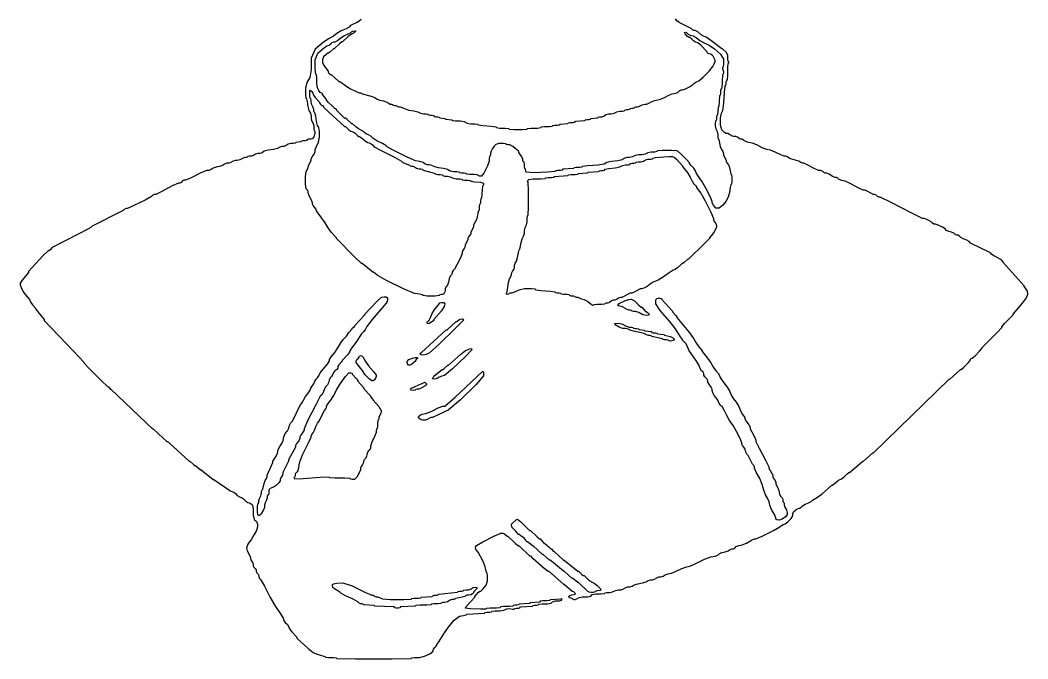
# Model space of a CAD drawing. Header units: millimetres. Extents: x 0 to 35, y 0 to 36.7.
# Drawn here: x 0.19 to 35, y 0 to 22.07 of the extents above; entities that cross this region are included whole.
import ezdxf

# ---------------------------------------------------------------- set-up
doc = ezdxf.new("R2010")
doc.units = ezdxf.units.MM
doc.layers.add('OUTLINE', color=7, linetype='CONTINUOUS')

msp = doc.modelspace()

# ---------------------------------------------------------------- linework, layer by layer
at = {"layer": 'OUTLINE'}
msp.add_lwpolyline([(11.965499, 22.095313), (11.904513, 22.034327), (11.813034, 21.979439), (11.691061, 21.93065), (11.60568, 21.881861), (11.556891, 21.833072), (11.447116, 21.772086), (11.276355, 21.698902), (11.129988, 21.613522), (11.008015, 21.515944), (10.910437, 21.454957), (10.837254, 21.430563), (10.660394, 21.302492), (10.379857, 21.070744), (10.239589, 20.759714), (10.239589, 20.369402), (10.1908, 20.088866), (10.093222, 19.918104), (10.044433, 19.722948), (10.044433, 19.503398), (10.05663, 19.381425), (10.081025, 19.357031), (10.105419, 19.259453), (10.129814, 19.088691), (10.166405, 18.954522), (10.215194, 18.856944), (10.239589, 18.759366), (10.239589, 18.661788), (10.263983, 18.576407), (10.312772, 18.503224), (10.337167, 18.417843), (10.337167, 18.320265), (10.349364, 18.259279), (10.373758, 18.234884), (10.373758, 18.173898), (10.349364, 18.07632), (10.318871, 18.009235), (10.282279, 17.972643), (10.227392, 17.954347), (10.154208, 17.954347), (10.105419, 17.94215), (10.081025, 17.917756), (10.032236, 17.905558), (9.959052, 17.905558), (9.910263, 17.893361), (9.885869, 17.868967), (9.715107, 17.844572), (9.690713, 17.820178), (9.629726, 17.80798), (9.532148, 17.80798), (9.446768, 17.783586), (9.373584, 17.734797), (9.300401, 17.710403), (9.227217, 17.710403), (9.154034, 17.686008), (9.08085, 17.637219), (8.946681, 17.600627), (8.751525, 17.576233), (8.617355, 17.539641), (8.544171, 17.490852), (8.470988, 17.466458), (8.397804, 17.466458), (8.324621, 17.442063), (8.251438, 17.393274), (8.178254, 17.36888), (8.105071, 17.36888), (8.056282, 17.356682), (8.031887, 17.332288), (7.995295, 17.320091), (7.946506, 17.320091), (7.873323, 17.295696), (7.775745, 17.246907), (7.690364, 17.222513), (7.617181, 17.222513), (7.543997, 17.198118), (7.470814, 17.149329), (7.39763, 17.124935), (7.324447, 17.124935), (7.251263, 17.10054), (7.17808, 17.051751), (7.080502, 17.015159), (6.958529, 16.990765), (6.860951, 16.954173), (6.787768, 16.905384), (6.714584, 16.88099), (6.641401, 16.88099), (6.434048, 16.795609), (6.092525, 16.624848), (5.897369, 16.539467), (5.84858, 16.539467), (5.799791, 16.515072), (5.751002, 16.466283), (5.702213, 16.441889), (5.653424, 16.441889), (5.446071, 16.344311), (5.080153, 16.149155), (4.8728, 16.051577), (4.824011, 16.051577), (4.775222, 16.027182), (4.726433, 15.978393), (4.506883, 15.856421), (4.116571, 15.661265), (3.89702, 15.563687), (3.848231, 15.563687), (3.799442, 15.539293), (3.750653, 15.490504), (2.677296, 14.953825), (2.628507, 14.905036), (2.286984, 14.722077), (1.652727, 14.404949), (1.299007, 14.209793), (1.225823, 14.136609), (1.177034, 14.100017), (1.15264, 14.100017), (0.97578, 13.923157), (0.481791, 13.38038), (0.481791, 13.355985), (0.262241, 13.087646), (0.189057, 12.977871), (0.189057, 12.929082), (0.225649, 12.831504), (0.298833, 12.685137), (0.372016, 12.575362), (0.4452, 12.502178), (0.506186, 12.416797), (0.554975, 12.319219), (0.615961, 12.233839), (0.725736, 12.111866), (0.725736, 12.087472), (0.79892, 11.989894), (1.01847, 11.721554), (1.01847, 11.69716), (2.043039, 10.623802), (2.384562, 10.257885), (2.384562, 10.23349), (2.585816, 10.020038), (2.988325, 9.617529), (3.207876, 9.410176), (3.244468, 9.397979), (3.299355, 9.318697), (3.32375, 9.318697), (4.763025, 7.952605), (4.787419, 7.952605), (5.128942, 7.623279), (5.250915, 7.513504), (5.275309, 7.513504), (5.470465, 7.342743), (6.031539, 6.830458), (6.055933, 6.830458), (6.177906, 6.720683), (6.226695, 6.684091), (6.251089, 6.684091), (6.42185, 6.537724), (6.446245, 6.537724), (6.860951, 6.196201), (6.885346, 6.196201), (7.470814, 5.793692), (7.543997, 5.769298), (7.617181, 5.720509), (7.690364, 5.647325), (7.763548, 5.598536), (7.836731, 5.574142), (7.909915, 5.525353), (7.983098, 5.452169), (8.056282, 5.40338), (8.129465, 5.378986), (8.184353, 5.348493), (8.220944, 5.311901), (8.23924, 5.18383), (8.23924, 4.964279), (8.275832, 4.817913), (8.349016, 4.744729), (8.385607, 4.659348), (8.385607, 4.56177), (8.349016, 4.439798), (8.275832, 4.293431), (8.178254, 4.134867), (8.056282, 3.964105), (8.007493, 3.829936), (8.031887, 3.732358), (8.141662, 3.512807), (8.141662, 3.464018), (8.166057, 3.403032), (8.214846, 3.329848), (8.23924, 3.268862), (8.23924, 3.220073), (8.263635, 3.171284), (8.312424, 3.122495), (8.336818, 3.073706), (8.336818, 3.024917), (8.361213, 2.976128), (8.410002, 2.927339), (8.434396, 2.87855), (8.434396, 2.829761), (8.458791, 2.780972), (8.50758, 2.732183), (8.629552, 2.512633), (8.824708, 2.122321), (9.007667, 1.805193), (9.178428, 1.561248), (9.276006, 1.402683), (9.300401, 1.3295), (9.34919, 1.256316), (9.422373, 1.183133), (9.471162, 1.109949), (9.495557, 1.036766), (9.56874, 0.939188), (9.751699, 0.744032), (9.751699, 0.719638), (10.135912, 0.359819), (10.312772, 0.21955), (10.41035, 0.170761), (10.715281, 0.085381), (10.739676, 0.060986), (10.837254, 0.048789), (11.008015, 0.048789), (11.105593, 0.036592), (11.129988, 0.012197), (11.776442, 0), (13.044956, 0), (13.69141, 0.012197), (13.715804, 0.036592), (13.813382, 0.048789), (13.984144, 0.048789), (14.161004, 0.091479), (14.343962, 0.17686), (14.447639, 0.256142), (14.472033, 0.329326), (14.508625, 0.390312), (14.557414, 0.439101), (14.581809, 0.475693), (14.581809, 0.500087), (14.654992, 0.585468), (14.825754, 0.866005), (14.978219, 1.079456), (15.185572, 1.335599), (15.362432, 1.475867), (15.508799, 1.500261), (15.59418, 1.524656), (15.618575, 1.54905), (16.228437, 1.573445), (16.252832, 1.597839), (16.313818, 1.610037), (16.411396, 1.610037), (16.472382, 1.622234), (16.496776, 1.646628), (16.594354, 1.658826), (16.765116, 1.658826), (16.899286, 1.68322), (16.996864, 1.732009), (17.094442, 1.744206), (17.19202, 1.719812), (17.253006, 1.719812), (17.2774, 1.744206), (17.326189, 1.756404), (17.399373, 1.756404), (17.448162, 1.768601), (17.472556, 1.792995), (17.887263, 1.81739), (17.911657, 1.841784), (17.960446, 1.853982), (18.03363, 1.853982), (18.082419, 1.866179), (18.106813, 1.890573), (18.216588, 1.902771), (18.411744, 1.902771), (18.533717, 1.927165), (18.582506, 1.975954), (18.680084, 2.000348), (18.826451, 2.000348), (18.899634, 2.024743), (18.899634, 2.073532), (18.887437, 2.085729), (18.863042, 2.061335), (18.497125, 2.03694), (18.47273, 2.012546), (18.38735, 2.000348), (18.240983, 2.000348), (18.155602, 1.988151), (18.131208, 1.963757), (17.814079, 1.939362), (17.789685, 1.914968), (17.423767, 1.890573), (17.399373, 1.866179), (17.350584, 1.853982), (17.2774, 1.853982), (17.228611, 1.841784), (17.204217, 1.81739), (17.094442, 1.805193), (16.899286, 1.805193), (16.78951, 1.792995), (16.765116, 1.768601), (16.643143, 1.756404), (16.423593, 1.756404), (16.30162, 1.744206), (16.277226, 1.719812), (16.088169, 1.713713), (15.734449, 1.72591), (15.569786, 1.756404), (15.59418, 1.805193), (15.899111, 2.134518), (15.899111, 2.158913), (15.941802, 2.2138), (16.027182, 2.299181), (16.08207, 2.341871), (16.106465, 2.341871), (16.173549, 2.408956), (16.283325, 2.543126), (16.338212, 2.695592), (16.338212, 2.866353), (16.326015, 2.963931), (16.30162, 2.988325), (16.252832, 3.183481), (16.191845, 3.342046), (16.094267, 3.537202), (16.008887, 3.683569), (15.935703, 3.781147), (15.917407, 3.860429), (15.953999, 3.921415), (16.167451, 4.049486), (16.557763, 4.244642), (16.78951, 4.34222), (16.862694, 4.34222), (16.92368, 4.317825), (17.009061, 4.244642), (17.033455, 4.244642), (17.301795, 3.9885), (17.399373, 3.903119), (17.423767, 3.903119), (17.789685, 3.561596), (17.814079, 3.561596), (17.887263, 3.464018), (17.911657, 3.464018), (18.289772, 3.134692), (18.423941, 3.024917), (18.448336, 3.024917), (18.96062, 2.585816), (18.985015, 2.585816), (19.253354, 2.341871), (19.277749, 2.341871), (19.308242, 2.323576), (19.344834, 2.286984), (19.363129, 2.256491), (19.363129, 2.232096), (19.320439, 2.2138), (19.235058, 2.201603), (19.174072, 2.177209), (19.13748, 2.140617), (19.149678, 2.116222), (19.210664, 2.104025), (19.31434, 2.049137), (19.363129, 2.049137), (19.424116, 2.073532), (19.497299, 2.122321), (19.619272, 2.146715), (19.790033, 2.146715), (19.899808, 2.17111), (19.948597, 2.219899), (20.07057, 2.244293), (20.265726, 2.244293), (20.375501, 2.256491), (20.399895, 2.280885), (20.460882, 2.293082), (20.55846, 2.293082), (20.656038, 2.317477), (20.753616, 2.366266), (20.851194, 2.39066), (20.948772, 2.39066), (21.034152, 2.415055), (21.107336, 2.463844), (21.180519, 2.488238), (21.253703, 2.488238), (21.326886, 2.512633), (21.40007, 2.561422), (21.522042, 2.598014), (21.692804, 2.622408), (21.814776, 2.659), (21.88796, 2.707789), (21.961143, 2.732183), (22.034327, 2.732183), (22.10751, 2.756578), (22.180694, 2.805367), (22.253877, 2.829761), (22.32706, 2.829761), (22.400244, 2.854156), (22.473427, 2.902945), (22.571005, 2.939537), (22.692978, 2.963931), (22.851542, 3.024917), (23.046698, 3.122495), (23.205262, 3.183481), (23.327235, 3.207876), (23.534588, 3.293257), (23.827322, 3.439624), (24.046872, 3.525004), (24.193239, 3.549399), (24.290817, 3.585991), (24.339606, 3.63478), (24.424987, 3.671371), (24.546959, 3.695766), (24.644537, 3.732358), (24.717721, 3.781147), (24.778707, 3.805541), (24.827496, 3.805541), (24.876285, 3.829936), (24.925074, 3.878725), (25.010455, 3.915316), (25.132427, 3.939711), (25.278794, 4.000697), (25.449556, 4.098275), (25.559331, 4.147064), (25.60812, 4.147064), (25.82767, 4.244642), (26.217982, 4.439798), (26.437533, 4.56177), (26.486322, 4.610559), (26.547308, 4.647151), (26.620491, 4.671546), (26.711971, 4.73863), (26.821746, 4.848406), (26.876634, 4.939885), (26.876634, 5.013068), (26.907127, 5.080153), (26.968113, 5.14114), (27.035198, 5.18383), (27.108381, 5.208224), (27.169367, 5.244816), (27.218156, 5.293605), (27.303537, 5.342394), (27.42551, 5.391183), (27.51089, 5.439972), (27.559679, 5.488761), (27.730441, 5.586339), (27.889005, 5.708312), (28.230528, 6.001045), (28.254922, 6.001045), (28.376895, 6.110821), (28.462276, 6.171807), (28.559854, 6.220596), (28.657432, 6.293779), (28.75501, 6.391357), (28.815996, 6.440146), (28.84039, 6.440146), (29.303886, 6.830458), (29.32828, 6.830458), (29.645409, 7.123192), (29.669803, 7.123192), (32.280014, 9.66022), (32.304408, 9.66022), (32.670326, 10.001742), (32.69472, 10.001742), (32.7862, 10.081025), (32.944764, 10.239589), (33.024046, 10.331068), (33.024046, 10.355463), (33.042342, 10.373758), (33.078934, 10.385956), (33.176512, 10.471336), (33.335076, 10.629901), (33.414358, 10.72138), (33.414358, 10.745775), (33.926642, 11.270256), (34.097404, 11.453215), (34.097404, 11.477609), (34.194982, 11.587385), (34.487716, 11.892316), (34.487716, 11.91671), (34.817041, 12.294825), (34.951211, 12.477784), (35, 12.599756), (34.987803, 12.709531), (34.914619, 12.807109), (34.878028, 12.868095), (34.878028, 12.89249), (34.146193, 13.697508), (34.146193, 13.721903), (34.091305, 13.788988), (33.853459, 13.917059), (33.755881, 13.978045), (33.707092, 14.026834), (33.024046, 14.368357), (32.975257, 14.417146), (32.889876, 14.465935), (32.767904, 14.514724), (32.682523, 14.563513), (32.633734, 14.612302), (32.584945, 14.636696), (32.536156, 14.636696), (32.487367, 14.661091), (32.438578, 14.70988), (32.365395, 14.746472), (32.267817, 14.770866), (32.194633, 14.807458), (32.145844, 14.856247), (32.048266, 14.917233), (31.901899, 14.990416), (31.804321, 15.027008), (31.755532, 15.027008), (31.706743, 15.051403), (31.657954, 15.100192), (31.584771, 15.148981), (31.487193, 15.19777), (31.414009, 15.222164), (31.36522, 15.222164), (30.987106, 15.405123), (30.279665, 15.77104), (29.901551, 15.953999), (29.852762, 15.953999), (29.803973, 15.978393), (29.755184, 16.027182), (29.706395, 16.051577), (29.657606, 16.051577), (29.572225, 16.088169), (29.450253, 16.161352), (29.364872, 16.197944), (29.316083, 16.197944), (29.157519, 16.271127), (28.889179, 16.417494), (28.694023, 16.502875), (28.572051, 16.52727), (28.48667, 16.563861), (28.437881, 16.61265), (28.389092, 16.637045), (28.340303, 16.637045), (28.254922, 16.673637), (28.13295, 16.74682), (28.047569, 16.783412), (27.99878, 16.783412), (27.949991, 16.807806), (27.901202, 16.856595), (27.840216, 16.88099), (27.767033, 16.88099), (27.620666, 16.941976), (27.401115, 17.063948), (27.266945, 17.124935), (27.218156, 17.124935), (27.15717, 17.149329), (27.083987, 17.198118), (26.766858, 17.295696), (26.693675, 17.344485), (26.632689, 17.36888), (26.5839, 17.36888), (26.461927, 17.417669), (26.266771, 17.515247), (26.108207, 17.576233), (25.986235, 17.600627), (25.82767, 17.661614), (25.632514, 17.759191), (25.47395, 17.820178), (25.351978, 17.844572), (25.2544, 17.881164), (25.181216, 17.929953), (25.12023, 17.954347), (25.071441, 17.954347), (25.022652, 17.978742), (24.973863, 18.027531), (24.912877, 18.051925), (24.839693, 18.051925), (24.76651, 18.07632), (24.693326, 18.125109), (24.63234, 18.149503), (24.583551, 18.149503), (24.516466, 18.192194), (24.431086, 18.277574), (24.388395, 18.442237), (24.388395, 18.686182), (24.41279, 18.856944), (24.461579, 18.954522), (24.49817, 19.198467), (24.522565, 19.588779), (24.546959, 19.796132), (24.571354, 19.820526), (24.583551, 19.869315), (24.583551, 19.942499), (24.595748, 19.991288), (24.620143, 20.015682), (24.63234, 20.162049), (24.63234, 20.430389), (24.644537, 20.576756), (24.668932, 20.60115), (24.668932, 20.625545), (24.644537, 20.649939), (24.63234, 20.723122), (24.63234, 20.845095), (24.58965, 20.948772), (24.449381, 21.076843), (24.424987, 21.076843), (24.046872, 21.369577), (23.888308, 21.479352), (23.815125, 21.503746), (23.717547, 21.564733), (23.595574, 21.662311), (23.510193, 21.711099), (23.461404, 21.711099), (23.412615, 21.735494), (23.363826, 21.784283), (23.254051, 21.845269), (22.955219, 21.985538), (22.869838, 22.046524), (22.827148, 22.113609)], dxfattribs=at)
for points in [[(11.684963, 21.692804), (11.745949, 21.705001), (11.776442, 21.698902), (11.776442, 21.674508), (11.727653, 21.637916), (11.630075, 21.589127), (11.5203, 21.503746), (11.325144, 21.320788), (11.300749, 21.320788), (11.227566, 21.259801), (11.03241, 21.076843), (11.008015, 21.076843), (10.886043, 20.967067), (10.837254, 20.930476), (10.812859, 20.930476), (10.757972, 20.887785), (10.672591, 20.802405), (10.629901, 20.710925), (10.629901, 20.613347), (10.67869, 20.503572), (10.825057, 20.308416), (10.825057, 20.284022), (10.843353, 20.253528), (10.879944, 20.216937), (10.910437, 20.198641), (10.934832, 20.198641), (11.203171, 19.954696), (11.227566, 19.954696), (11.422722, 19.808329), (11.581286, 19.710751), (11.776442, 19.613173), (11.898414, 19.564384), (11.947203, 19.564384), (11.983795, 19.552187), (12.00819, 19.527792), (12.313121, 19.442412), (12.44729, 19.393623), (12.520474, 19.344834), (12.618052, 19.308242), (12.740024, 19.283847), (12.837602, 19.247256), (12.910786, 19.198467), (12.971772, 19.174072), (13.020561, 19.174072), (13.057153, 19.161875), (13.081547, 19.13748), (13.118139, 19.125283), (13.166928, 19.125283), (13.20352, 19.113086), (13.227914, 19.088691), (13.264506, 19.076494), (13.313295, 19.076494), (13.386478, 19.0521), (13.484056, 19.003311), (13.618226, 18.966719), (13.788988, 18.942324), (13.923157, 18.905733), (14.020735, 18.856944), (14.118313, 18.832549), (14.215891, 18.832549), (14.276878, 18.820352), (14.301272, 18.795957), (14.350061, 18.78376), (14.423244, 18.78376), (14.472033, 18.771563), (14.496428, 18.747168), (14.545217, 18.734971), (14.6184, 18.734971), (14.667189, 18.722774), (14.691584, 18.69838), (14.862345, 18.673985), (14.88674, 18.649591), (15.10629, 18.625196), (15.130685, 18.600802), (15.228263, 18.588604), (15.399024, 18.588604), (15.533194, 18.56421), (15.630772, 18.515421), (15.752744, 18.491026), (15.899111, 18.491026), (15.984492, 18.478829), (16.008887, 18.454435), (16.167451, 18.43004), (16.460185, 18.405646), (16.618749, 18.381251), (16.643143, 18.356857), (16.752919, 18.344659), (16.948075, 18.344659), (17.05785, 18.332462), (17.082244, 18.308068), (17.240809, 18.29587), (17.533542, 18.29587), (17.692107, 18.308068), (17.716501, 18.332462), (17.838474, 18.344659), (18.058024, 18.344659), (18.179997, 18.356857), (18.204391, 18.381251), (18.301969, 18.393448), (18.47273, 18.393448), (18.570308, 18.405646), (18.594703, 18.43004), (18.655689, 18.442237), (18.753267, 18.442237), (18.814253, 18.454435), (18.838648, 18.478829), (19.106987, 18.503224), (19.131382, 18.527618), (19.192368, 18.539815), (19.289946, 18.539815), (19.350932, 18.552013), (19.375327, 18.576407), (19.692455, 18.600802), (19.71685, 18.625196), (19.765639, 18.637393), (19.838822, 18.637393), (19.887611, 18.649591), (19.912006, 18.673985), (20.131556, 18.69838), (20.155951, 18.722774), (20.20474, 18.734971), (20.277923, 18.734971), (20.351106, 18.759366), (20.42429, 18.808155), (20.509671, 18.832549), (20.607249, 18.832549), (20.704827, 18.856944), (20.802405, 18.905733), (20.899983, 18.930127), (20.997561, 18.930127), (21.058547, 18.942324), (21.082941, 18.966719), (21.13173, 18.978916), (21.204914, 18.978916), (21.253703, 18.991113), (21.278097, 19.015508), (21.314689, 19.027705), (21.363478, 19.027705), (21.40007, 19.039902), (21.424464, 19.064297), (21.461056, 19.076494), (21.509845, 19.076494), (21.583028, 19.100889), (21.680606, 19.149678), (21.765987, 19.174072), (21.839171, 19.174072), (21.912354, 19.198467), (21.985538, 19.247256), (22.119707, 19.296045), (22.314863, 19.344834), (22.473427, 19.40582), (22.5954, 19.479003), (22.717372, 19.527792), (22.839345, 19.552187), (22.924726, 19.588779), (22.973515, 19.637568), (23.022304, 19.661962), (23.071093, 19.661962), (23.168671, 19.698554), (23.315037, 19.771737), (23.412615, 19.832723), (23.461404, 19.881512), (23.534588, 19.930301), (23.632166, 19.97909), (23.784631, 20.107162), (23.991985, 20.314515), (24.120056, 20.46698), (24.168845, 20.564558), (24.193239, 20.637742), (24.193239, 20.686531), (24.181042, 20.73532), (24.126154, 20.826799), (24.089563, 20.863391), (24.034675, 20.893884), (23.961492, 20.918278), (23.918801, 20.948772), (23.906604, 20.985363), (23.699251, 21.204914), (23.595574, 21.284196), (23.522391, 21.30859), (23.449207, 21.357379), (23.376024, 21.430563), (23.327235, 21.467155), (23.30284, 21.467155), (23.247953, 21.509845), (23.162572, 21.595226), (23.138177, 21.644015), (23.174769, 21.656212), (23.217459, 21.637916), (23.266248, 21.589127), (23.339432, 21.552535), (23.43701, 21.528141), (23.546785, 21.467155), (23.668758, 21.369577), (23.815125, 21.284196), (23.985886, 21.211012), (24.174943, 21.082941), (24.382297, 20.899983), (24.485973, 20.723122), (24.485973, 20.552361), (24.473776, 20.454783), (24.449381, 20.430389), (24.449381, 20.393797), (24.485973, 20.296219), (24.485973, 20.24743), (24.473776, 20.210838), (24.449381, 20.186444), (24.424987, 19.722948), (24.400592, 19.698554), (24.388395, 19.637568), (24.388395, 19.53999), (24.376198, 19.479003), (24.351803, 19.454609), (24.327409, 19.088691), (24.303014, 19.064297), (24.27862, 18.795957), (24.254225, 18.771563), (24.242028, 18.722774), (24.242028, 18.649591), (24.229831, 18.600802), (24.205436, 18.576407), (24.193239, 18.515421), (24.193239, 18.417843), (24.217634, 18.320265), (24.266423, 18.222687), (24.290817, 18.125109), (24.290817, 18.027531), (24.303014, 17.966545), (24.327409, 17.94215), (24.376198, 17.710403), (24.41279, 17.600627), (24.461579, 17.527444), (24.485973, 17.466458), (24.485973, 17.417669), (24.583551, 17.222513), (24.583551, 17.173724), (24.607946, 17.124935), (24.656735, 17.076146), (24.693326, 16.978568), (24.742115, 16.74682), (24.76651, 16.722426), (24.778707, 16.637045), (24.778707, 16.490678), (24.76651, 16.405297), (24.742115, 16.380903), (24.717721, 16.283325), (24.693326, 16.112563), (24.644537, 15.953999), (24.571354, 15.807632), (24.467677, 15.679561), (24.333508, 15.569786), (24.223732, 15.569786), (24.138352, 15.679561), (24.095661, 15.758843), (24.095661, 15.807632), (24.022478, 15.978393), (23.876111, 16.271127), (23.741941, 16.502875), (23.619969, 16.673637), (23.546785, 16.795609), (23.522391, 16.868792), (23.461404, 16.954173), (23.363826, 17.051751), (23.315037, 17.112737), (23.315037, 17.137132), (23.223558, 17.240809), (23.040599, 17.423767), (22.924726, 17.527444), (22.875937, 17.551838), (22.692978, 17.564036), (22.375849, 17.564036), (22.205088, 17.551838), (22.180694, 17.527444), (22.10751, 17.515247), (21.985538, 17.515247), (21.875762, 17.490852), (21.778184, 17.442063), (21.668409, 17.417669), (21.546437, 17.417669), (21.436661, 17.393274), (21.339083, 17.344485), (21.241505, 17.320091), (21.143928, 17.320091), (21.058547, 17.295696), (20.985363, 17.246907), (20.838996, 17.210315), (20.619446, 17.185921), (20.460882, 17.149329), (20.363304, 17.10054), (20.143753, 17.063948), (19.80223, 17.039554), (19.619272, 17.015159), (19.594877, 16.990765), (19.521694, 16.978568), (19.399721, 16.978568), (19.326538, 16.96637), (19.302143, 16.941976), (18.936226, 16.917581), (18.911831, 16.893187), (18.850845, 16.88099), (18.753267, 16.88099), (18.692281, 16.868792), (18.667886, 16.844398), (18.411744, 16.820003), (17.923854, 16.795609), (17.673811, 16.813905), (17.661614, 16.874891), (17.643318, 16.917581), (17.618923, 16.941976), (17.606726, 17.002962), (17.606726, 17.10054), (17.594529, 17.161526), (17.570134, 17.185921), (17.557937, 17.222513), (17.557937, 17.271302), (17.521345, 17.344485), (17.41157, 17.503049), (17.41157, 17.527444), (17.344485, 17.594529), (17.210315, 17.704304), (17.106639, 17.759191), (17.033455, 17.759191), (16.984666, 17.771389), (16.960272, 17.795783), (16.874891, 17.80798), (16.728524, 17.80798), (16.624848, 17.777487), (16.563861, 17.716501), (16.508974, 17.637219), (16.460185, 17.539641), (16.43579, 17.466458), (16.43579, 17.417669), (16.423593, 17.381077), (16.399198, 17.356682), (16.387001, 17.295696), (16.387001, 17.198118), (16.332114, 17.033455), (16.222338, 16.801708), (16.130859, 16.685834), (16.057676, 16.685834), (16.008887, 16.698031), (15.984492, 16.722426), (15.886914, 16.734623), (15.716153, 16.734623), (15.618575, 16.74682), (15.59418, 16.771214), (15.533194, 16.783412), (15.435616, 16.783412), (15.37463, 16.795609), (15.350235, 16.820003), (15.277052, 16.832201), (15.155079, 16.832201), (15.045304, 16.856595), (14.947726, 16.905384), (14.813556, 16.941976), (14.642795, 16.96637), (14.508625, 17.002962), (14.411047, 17.051751), (14.325666, 17.076146), (14.252483, 17.076146), (14.1793, 17.10054), (14.106116, 17.149329), (13.996341, 17.185921), (13.849974, 17.210315), (13.55724, 17.332288), (13.118139, 17.551838), (12.874194, 17.686008), (12.825405, 17.734797), (12.703433, 17.80798), (12.508277, 17.905558), (12.374107, 17.990939), (12.300924, 18.064123), (12.22774, 18.112912), (12.154557, 18.137306), (12.09357, 18.173898), (12.044781, 18.222687), (11.87402, 18.320265), (11.788639, 18.381251), (11.666667, 18.491026), (11.642272, 18.491026), (11.483708, 18.637393), (11.422722, 18.686182), (11.398327, 18.686182), (11.319045, 18.753267), (11.184875, 18.887437), (11.117791, 18.966719), (11.117791, 18.991113), (11.099495, 19.009409), (11.062903, 19.021607), (10.977522, 19.09479), (10.843353, 19.22896), (10.776268, 19.308242), (10.776268, 19.332636), (10.739676, 19.381425), (10.629901, 19.503398), (10.629901, 19.527792), (10.605506, 19.552187), (10.556717, 19.576581), (10.507928, 19.637568), (10.459139, 19.735145), (10.434745, 19.881512), (10.434745, 20.076668), (10.422547, 20.186444), (10.398153, 20.210838), (10.385956, 20.3816), (10.385956, 20.698728), (10.477435, 20.936574), (10.660394, 21.095139), (10.788465, 21.186618), (10.861648, 21.211012), (10.922635, 21.247604), (10.971424, 21.296393), (11.020213, 21.320788), (11.069002, 21.320788), (11.154382, 21.369577), (11.276355, 21.467155), (11.398327, 21.540338), (11.599582, 21.631817), (11.636174, 21.668409)], [(10.196898, 19.643666), (10.209096, 19.655863), (10.270082, 19.607074), (10.300575, 19.552187), (10.32497, 19.479003), (10.385956, 19.393623), (10.532323, 19.235058), (10.532323, 19.210664), (10.550619, 19.180171), (10.58721, 19.143579), (10.617703, 19.125283), (10.642098, 19.125283), (10.660394, 19.106987), (10.672591, 19.070396), (10.85555, 18.887437), (11.398327, 18.393448), (11.422722, 18.393448), (11.544694, 18.283673), (11.617878, 18.234884), (11.691061, 18.21049), (11.764245, 18.161701), (11.837428, 18.088517), (11.886217, 18.051925), (11.910612, 18.051925), (11.983795, 18.003136), (12.105768, 17.905558), (12.203346, 17.844572), (12.276529, 17.820178), (12.349712, 17.771389), (12.422896, 17.698205), (12.679038, 17.551838), (13.118139, 17.332288), (13.362084, 17.198118), (13.410873, 17.149329), (13.484056, 17.112737), (13.642621, 17.063948), (13.667015, 17.039554), (13.703607, 17.027357), (13.752396, 17.027357), (13.813382, 17.002962), (13.886566, 16.954173), (13.959749, 16.929779), (14.032933, 16.929779), (14.081722, 16.917581), (14.106116, 16.893187), (14.411047, 16.807806), (14.520822, 16.771214), (14.545217, 16.74682), (14.606203, 16.734623), (14.703781, 16.734623), (14.764767, 16.722426), (14.789162, 16.698031), (14.850148, 16.685834), (14.947726, 16.685834), (15.045304, 16.661439), (15.142882, 16.61265), (15.252657, 16.588256), (15.37463, 16.588256), (15.447813, 16.576059), (15.472208, 16.551664), (15.545391, 16.539467), (15.667364, 16.539467), (15.740547, 16.52727), (15.764942, 16.502875), (15.880815, 16.484579), (16.088169, 16.472382), (16.191845, 16.441889), (16.191845, 16.3931), (16.179648, 16.356508), (16.155254, 16.332114), (16.130859, 15.917407), (16.106465, 15.893013), (16.094267, 15.844224), (16.094267, 15.77104), (16.08207, 15.722251), (16.057676, 15.697857), (16.045478, 15.636871), (16.045478, 15.539293), (16.033281, 15.478306), (16.008887, 15.453912), (15.960098, 15.222164), (15.923506, 15.112389), (15.874717, 15.039205), (15.850322, 14.978219), (15.850322, 14.92943), (15.752744, 14.734274), (15.752744, 14.685485), (15.72835, 14.636696), (15.679561, 14.587907), (15.655166, 14.539118), (15.655166, 14.490329), (15.630772, 14.429343), (15.581983, 14.35616), (15.557588, 14.295173), (15.557588, 14.246384), (15.533194, 14.185398), (15.484405, 14.112215), (15.46001, 14.051228), (15.46001, 14.002439), (15.399024, 13.856072), (15.277052, 13.612128), (15.191671, 13.465761), (15.142882, 13.416972), (15.118488, 13.368183), (15.118488, 13.319394), (15.094093, 13.270605), (15.045304, 13.221816), (15.008712, 13.136435), (14.984318, 13.014462), (14.947726, 12.916884), (14.898937, 12.843701), (14.874543, 12.782715), (14.874543, 12.733926), (14.856247, 12.679038), (14.819655, 12.618052), (14.776965, 12.587559), (14.728176, 12.587559), (14.691584, 12.575362), (14.667189, 12.550967), (14.520822, 12.53877), (14.252483, 12.53877), (14.106116, 12.550967), (14.081722, 12.575362), (13.984144, 12.599756), (13.813382, 12.624151), (13.435267, 12.782715), (12.8498, 13.075449), (12.520474, 13.258407), (12.44729, 13.331591), (12.398501, 13.368183), (12.374107, 13.368183), (12.00819, 13.660917), (11.983795, 13.660917), (11.758146, 13.874368), (11.117791, 14.526921), (11.117791, 14.551316), (10.934832, 14.746472), (10.825057, 14.892838), (10.727479, 15.0636), (10.422547, 15.478306), (10.398153, 15.55149), (10.361561, 15.612476), (10.312772, 15.661265), (10.288378, 15.710054), (10.288378, 15.758843), (10.251786, 15.856421), (10.178603, 16.002788), (10.142011, 16.100366), (10.142011, 16.149155), (10.117616, 16.197944), (10.068827, 16.246733), (10.044433, 16.405297), (10.044433, 16.673637), (10.068827, 16.844398), (10.117616, 16.917581), (10.142011, 16.978568), (10.142011, 17.027357), (10.239589, 17.222513), (10.239589, 17.271302), (10.276181, 17.344485), (10.349364, 17.442063), (10.385956, 17.527444), (10.385956, 17.600627), (10.422547, 17.710403), (10.495731, 17.856769), (10.532323, 18.027531), (10.532323, 18.222687), (10.507928, 18.356857), (10.459139, 18.43004), (10.422547, 18.56421), (10.398153, 18.759366), (10.373758, 18.869141), (10.349364, 18.893535), (10.337167, 18.930127), (10.337167, 18.978916), (10.312772, 19.0521), (10.263983, 19.149678), (10.239589, 19.235058), (10.239589, 19.308242), (10.227392, 19.357031), (10.202997, 19.381425), (10.1908, 19.454609)], [(22.430737, 17.350584), (22.613696, 17.362781), (22.72957, 17.356682), (22.778359, 17.332288), (22.869838, 17.253006), (23.071093, 17.039554), (23.071093, 17.015159), (23.254051, 16.783412), (23.339432, 16.649242), (23.388221, 16.52727), (23.449207, 16.429692), (23.522391, 16.356508), (23.558982, 16.307719), (23.558982, 16.283325), (23.607771, 16.210141), (23.705349, 16.088169), (23.851716, 15.832026), (24.046872, 15.441715), (24.14445, 15.222164), (24.14445, 15.173375), (24.168845, 15.112389), (24.217634, 15.039205), (24.242028, 14.978219), (24.242028, 14.92943), (24.217634, 14.856247), (24.168845, 14.758669), (24.107859, 14.673288), (23.998083, 14.551316), (23.998083, 14.526921), (23.821223, 14.337864), (23.278446, 13.807283), (23.254051, 13.807283), (23.132079, 13.697508), (23.08329, 13.660917), (23.058895, 13.660917), (22.900331, 13.51455), (22.81495, 13.453563), (22.741767, 13.429169), (22.607597, 13.343788), (22.412441, 13.197421), (22.229482, 13.087646), (22.058721, 13.014462), (21.948946, 12.953476), (21.900157, 12.904687), (21.826973, 12.855898), (21.729395, 12.807109), (21.656212, 12.782715), (21.607423, 12.782715), (21.522042, 12.746123), (21.40007, 12.67294), (21.314689, 12.636348), (21.2659, 12.636348), (20.973166, 12.489981), (20.924377, 12.489981), (20.863391, 12.465586), (20.790207, 12.416797), (20.729221, 12.392403), (20.680432, 12.392403), (20.619446, 12.368008), (20.546262, 12.319219), (20.485276, 12.294825), (20.436487, 12.294825), (20.399895, 12.282628), (20.375501, 12.258233), (20.277923, 12.246036), (20.107162, 12.246036), (20.009584, 12.233839), (19.985189, 12.209444), (19.912006, 12.246036), (19.790033, 12.343614), (19.680258, 12.4046), (19.58268, 12.428995), (19.460707, 12.489981), (19.411918, 12.489981), (19.375327, 12.502178), (19.350932, 12.526573), (19.302143, 12.53877), (19.22896, 12.53877), (19.180171, 12.550967), (19.155776, 12.575362), (19.082593, 12.587559), (18.96062, 12.587559), (18.887437, 12.599756), (18.863042, 12.624151), (18.814253, 12.636348), (18.74107, 12.636348), (18.692281, 12.648545), (18.667886, 12.67294), (18.497125, 12.697334), (18.179997, 12.721729), (18.009235, 12.746123), (17.984841, 12.770518), (17.850671, 12.782715), (17.606726, 12.782715), (17.41157, 12.746123), (17.265203, 12.67294), (17.167625, 12.636348), (17.118836, 12.636348), (17.082244, 12.624151), (17.05785, 12.599756), (17.027357, 12.593657), (16.990765, 12.605855), (16.984666, 12.636348), (17.009061, 12.685137), (17.05785, 13.002265), (17.094442, 13.136435), (17.143231, 13.209618), (17.167625, 13.270605), (17.167625, 13.319394), (17.19202, 13.38038), (17.240809, 13.453563), (17.265203, 13.526747), (17.265203, 13.59993), (17.289597, 13.673114), (17.338386, 13.746297), (17.374978, 13.86827), (17.399373, 14.039031), (17.423767, 14.136609), (17.448162, 14.161004), (17.496951, 14.392751), (17.533542, 14.514724), (17.582331, 14.612302), (17.606726, 14.70988), (17.606726, 14.807458), (17.63112, 14.905036), (17.679909, 15.002614), (17.704304, 15.112389), (17.704304, 15.234361), (17.716501, 15.307545), (17.740896, 15.331939), (17.753093, 15.624673), (17.753093, 16.185747), (17.740896, 16.478481), (17.716501, 16.502875), (17.7226, 16.533368), (17.759191, 16.56996), (17.911657, 16.588256), (18.179997, 16.588256), (18.326363, 16.600453), (18.350758, 16.624848), (18.423941, 16.637045), (18.545914, 16.637045), (18.619097, 16.649242), (18.643492, 16.673637), (19.106987, 16.698031), (19.131382, 16.722426), (19.216763, 16.734623), (19.363129, 16.734623), (19.44851, 16.74682), (19.472905, 16.771214), (19.790033, 16.795609), (19.814428, 16.820003), (20.180345, 16.844398), (20.20474, 16.868792), (20.253528, 16.88099), (20.326712, 16.88099), (20.375501, 16.893187), (20.399895, 16.917581), (20.521868, 16.941976), (20.741418, 16.96637), (20.899983, 17.002962), (20.997561, 17.051751), (21.095139, 17.076146), (21.192717, 17.076146), (21.253703, 17.088343), (21.278097, 17.112737), (21.326886, 17.124935), (21.40007, 17.124935), (21.448859, 17.137132), (21.473253, 17.161526), (21.534239, 17.173724), (21.631817, 17.173724), (21.717198, 17.198118), (21.790382, 17.246907), (21.875762, 17.271302), (21.97334, 17.271302), (22.034327, 17.283499), (22.058721, 17.307893), (22.138003, 17.326189)], [(12.764419, 12.514375), (12.837602, 12.514375), (12.874194, 12.477784), (12.874194, 12.4046), (12.861997, 12.343614), (12.837602, 12.294825), (12.349712, 11.721554), (12.166754, 11.489807), (12.117965, 11.392229), (12.056979, 11.306848), (11.983795, 11.233664), (11.788639, 10.928733), (11.666667, 10.782366), (11.593483, 10.672591), (11.569089, 10.599408), (11.495905, 10.50183), (11.312947, 10.306674), (11.312947, 10.282279), (11.203171, 10.160307), (11.16658, 10.09932), (11.16658, 10.050531), (11.129988, 10.001742), (11.056804, 9.952953), (11.008015, 9.891967), (10.983621, 9.818784), (10.947029, 9.757798), (10.89824, 9.709009), (10.861648, 9.635825), (10.837254, 9.538247), (10.800662, 9.465064), (10.751873, 9.416275), (10.703084, 9.330894), (10.654295, 9.208921), (10.605506, 9.123541), (10.556717, 9.074752), (10.398153, 8.782018), (10.129814, 8.245339), (9.995644, 7.952605), (9.995644, 7.903816), (9.959052, 7.830633), (9.885869, 7.733055), (9.849277, 7.659871), (9.849277, 7.611082), (9.812685, 7.537899), (9.739502, 7.440321), (9.70291, 7.367137), (9.70291, 7.318348), (9.458965, 6.879247), (9.458965, 6.830458), (9.263809, 6.440146), (9.263809, 6.391357), (9.239415, 6.330371), (9.190626, 6.257188), (9.166231, 6.196201), (9.166231, 6.147412), (9.123541, 6.080328), (9.03816, 5.994947), (8.958878, 5.940059), (8.885694, 5.915665), (8.830807, 5.885172), (8.794215, 5.84858), (8.775919, 5.793692), (8.775919, 5.720509), (8.763722, 5.67172), (8.739327, 5.647325), (8.72713, 5.610734), (8.72713, 5.561945), (8.702736, 5.488761), (8.653947, 5.391183), (8.629552, 5.305802), (8.629552, 5.232619), (8.586862, 5.128942), (8.501481, 4.994773), (8.440495, 4.945984), (8.403903, 4.982575), (8.385607, 5.086252), (8.385607, 5.257013), (8.397804, 5.354591), (8.422199, 5.378986), (8.434396, 5.415578), (8.434396, 5.464367), (8.458791, 5.53755), (8.50758, 5.635128), (8.531974, 5.720509), (8.531974, 5.793692), (8.544171, 5.842481), (8.568566, 5.866876), (8.617355, 6.062032), (8.653947, 6.15961), (8.702736, 6.232793), (8.72713, 6.293779), (8.72713, 6.342568), (8.922286, 6.781669), (8.922286, 6.830458), (8.958878, 6.903642), (9.032061, 7.00122), (9.08085, 7.110995), (9.105245, 7.232967), (9.154034, 7.342743), (9.227217, 7.440321), (9.276006, 7.550096), (9.300401, 7.672068), (9.34919, 7.781844), (9.422373, 7.879422), (9.471162, 7.976999), (9.495557, 8.074577), (9.532148, 8.147761), (9.580937, 8.19655), (9.666318, 8.355114), (9.788291, 8.623454), (9.873671, 8.782018), (9.92246, 8.830807), (9.959052, 8.891793), (9.983447, 8.964976), (10.044433, 9.062554), (10.142011, 9.184527), (10.202997, 9.282105), (10.227392, 9.355288), (10.263983, 9.416275), (10.312772, 9.465064), (10.349364, 9.52605), (10.373758, 9.599233), (10.41035, 9.66022), (10.459139, 9.709009), (10.507928, 9.782192), (10.556717, 9.87977), (10.654295, 10.01394), (10.800662, 10.184701), (10.873846, 10.294476), (10.873846, 10.343265), (10.934832, 10.440843), (11.056804, 10.58721), (11.16658, 10.745775), (11.264158, 10.916536), (11.361735, 11.050706), (11.459313, 11.148284), (11.508102, 11.20927), (11.508102, 11.233664), (11.544694, 11.282453), (11.654469, 11.404426), (11.654469, 11.42882), (11.733752, 11.483708), (11.745949, 11.5203), (12.09357, 11.892316), (12.09357, 11.91671), (12.514375, 12.349712), (12.67294, 12.496079)], [(14.728176, 12.319219), (14.825754, 12.319219), (14.862345, 12.27043), (14.837951, 12.172852), (14.740373, 12.026485), (14.484231, 11.721554), (14.484231, 11.69716), (14.429343, 11.654469), (14.319568, 11.593483), (14.258582, 11.581286), (14.246384, 11.617878), (14.26468, 11.660568), (14.313469, 11.709357), (14.362258, 11.794738), (14.411047, 11.91671), (14.496428, 12.05088), (14.679387, 12.282628), (14.679387, 12.307022)], [(21.211012, 12.422896), (21.296393, 12.435093), (21.412267, 12.368008), (21.558634, 12.221641), (21.644015, 12.148458), (21.668409, 12.148458), (21.790382, 12.002091), (21.814776, 12.002091), (21.857466, 11.971598), (21.918453, 11.910612), (21.906255, 11.87402), (21.820875, 11.861823), (21.705001, 11.892316), (21.558634, 11.965499), (21.448859, 12.002091), (21.375675, 12.002091), (21.326886, 12.014288), (21.302492, 12.038683), (21.2659, 12.05088), (21.217111, 12.05088), (21.156125, 12.075274), (21.082941, 12.124063), (20.997561, 12.160655), (20.845095, 12.203346), (20.832898, 12.215543), (20.881687, 12.276529), (21.101237, 12.386304)], [(22.229482, 12.465586), (22.302666, 12.465586), (22.339258, 12.453389), (22.339258, 12.428995), (22.72957, 12.014288), (22.72957, 11.989894), (22.839345, 11.867921), (22.875937, 11.819132), (22.875937, 11.794738), (23.278446, 11.306848), (23.461404, 11.062903), (23.558982, 10.892141), (23.644363, 10.770169), (23.754138, 10.648197), (23.754138, 10.623802), (23.937097, 10.392054), (24.046872, 10.23349), (24.14445, 10.062729), (24.229831, 9.940756), (24.303014, 9.867573), (24.351803, 9.794389), (24.376198, 9.721206), (24.461579, 9.587036), (24.607946, 9.39188), (24.705524, 9.233316), (24.754313, 9.111343), (24.827496, 8.989371), (24.925074, 8.867399), (25.010455, 8.721032), (25.083638, 8.55027), (25.144624, 8.440495), (25.193413, 8.391706), (25.217808, 8.342917), (25.217808, 8.294128), (25.266597, 8.208747), (25.364175, 8.086775), (25.412964, 8.001394), (25.412964, 7.952605), (25.461753, 7.84283), (25.559331, 7.672068), (25.60812, 7.562293), (25.60812, 7.513504), (25.717895, 7.281756), (25.937446, 6.86705), (26.047221, 6.635302), (26.047221, 6.586513), (26.193588, 6.342568), (26.193588, 6.293779), (26.217982, 6.232793), (26.266771, 6.15961), (26.291166, 6.098623), (26.291166, 6.049834), (26.31556, 5.988848), (26.364349, 5.915665), (26.400941, 5.818087), (26.425335, 5.696114), (26.461927, 5.610734), (26.510716, 5.561945), (26.535111, 5.513156), (26.535111, 5.464367), (26.547308, 5.427775), (26.571702, 5.40338), (26.5839, 5.366789), (26.5839, 5.318), (26.608294, 5.244816), (26.657083, 5.147238), (26.681478, 5.061857), (26.681478, 4.988674), (26.62659, 4.909392), (26.516815, 4.824011), (26.419237, 4.787419), (26.333856, 4.799617), (26.291166, 4.83011), (26.291166, 4.878899), (26.242377, 4.988674), (26.144799, 5.159435), (26.083813, 5.305802), (26.059418, 5.427775), (26.010629, 5.549747), (25.937446, 5.67172), (25.876459, 5.830284), (25.82767, 6.02544), (25.74229, 6.232793), (25.620317, 6.452344), (25.559331, 6.586513), (25.559331, 6.635302), (25.534936, 6.684091), (25.486147, 6.73288), (25.437358, 6.818261), (25.388569, 6.940233), (25.33978, 7.025614), (25.290991, 7.074403), (25.2544, 7.147587), (25.230005, 7.245165), (25.193413, 7.318348), (25.144624, 7.367137), (25.12023, 7.415926), (25.12023, 7.464715), (25.059244, 7.611082), (24.937271, 7.855027), (24.815299, 8.06238), (24.693326, 8.233142), (24.595748, 8.403903), (24.522565, 8.574665), (24.449381, 8.696637), (24.376198, 8.769821), (24.327409, 8.843004), (24.303014, 8.916187), (24.266423, 8.977174), (24.217634, 9.025963), (24.168845, 9.099146), (24.120056, 9.196724), (24.095661, 9.269908), (24.095661, 9.318697), (24.05907, 9.39188), (23.985886, 9.489458), (23.949294, 9.562642), (23.949294, 9.611431), (23.912703, 9.672417), (23.839519, 9.7456), (23.802927, 9.806587), (23.802927, 9.855376), (23.778533, 9.904164), (23.729744, 9.952953), (23.680955, 10.038334), (23.632166, 10.160307), (23.534588, 10.318871), (23.388221, 10.514027), (23.290643, 10.672591), (23.241854, 10.794564), (23.180868, 10.892141), (23.071093, 11.014114), (23.071093, 11.038508), (22.997909, 11.123889), (22.827148, 11.404426), (22.619794, 11.672765), (22.302666, 12.038683), (22.144102, 12.27043), (22.144102, 12.368008), (22.156299, 12.428995), (22.180694, 12.453389)], [(15.392926, 11.73985), (15.453912, 11.752047), (15.490504, 11.73985), (15.502701, 11.703258), (15.222164, 11.410524), (14.648894, 10.861648), (14.313469, 10.562816), (14.215891, 10.514027), (14.124412, 10.495731), (14.039031, 10.507928), (14.002439, 10.532323), (14.014637, 10.568914), (14.032933, 10.58721), (14.057327, 10.58721), (14.911134, 11.367834), (14.935529, 11.367834), (15.252657, 11.660568), (15.277052, 11.660568), (15.344137, 11.715456)], [(20.73532, 11.593483), (20.845095, 11.60568), (20.973166, 11.575187), (21.119533, 11.502004), (21.229308, 11.465412), (21.302492, 11.465412), (21.351281, 11.453215), (21.375675, 11.42882), (21.424464, 11.416623), (21.497648, 11.416623), (21.546437, 11.404426), (21.570831, 11.380031), (21.741593, 11.355637), (21.765987, 11.331242), (21.985538, 11.306848), (22.009932, 11.282453), (22.058721, 11.270256), (22.131905, 11.270256), (22.180694, 11.258059), (22.205088, 11.233664), (22.424638, 11.20927), (22.449033, 11.184875), (22.644189, 11.136086), (22.723471, 11.105593), (22.760063, 11.069002), (22.778359, 11.038508), (22.778359, 11.014114), (22.735668, 10.995818), (22.650288, 10.983621), (22.5954, 10.989719), (22.571005, 11.014114), (22.522216, 11.026311), (22.449033, 11.026311), (22.400244, 11.038508), (22.375849, 11.062903), (22.009932, 11.136086), (21.985538, 11.160481), (21.948946, 11.172678), (21.900157, 11.172678), (21.826973, 11.197073), (21.729395, 11.245862), (21.595226, 11.282453), (21.424464, 11.306848), (21.290294, 11.34344), (21.192717, 11.392229), (21.095139, 11.416623), (20.997561, 11.416623), (20.881687, 11.459313), (20.747517, 11.544694)], [(11.91671, 10.471336), (11.953302, 10.483534), (11.989894, 10.471336), (12.026485, 10.434745), (12.117965, 10.270082), (12.22774, 10.123715), (12.398501, 9.928559), (12.483882, 9.806587), (12.483882, 9.757798), (12.465586, 9.70291), (12.428995, 9.641924), (12.386304, 9.611431), (12.337515, 9.611431), (12.246036, 9.678515), (12.111866, 9.812685), (12.044781, 9.891967), (12.044781, 9.916362), (11.861823, 10.148109), (11.800836, 10.245687), (11.800836, 10.294476), (11.825231, 10.343265), (11.87402, 10.392054), (11.898414, 10.428646), (11.898414, 10.453041)], [(15.722251, 10.715281), (15.758843, 10.727479), (15.783237, 10.715281), (15.795435, 10.67869), (15.575884, 10.446942), (15.124586, 10.020038), (14.850148, 9.794389), (14.75257, 9.769995), (14.667189, 9.733403), (14.594006, 9.684614), (14.514724, 9.666318), (14.429343, 9.678515), (14.478132, 9.763896), (14.661091, 9.92246), (14.764767, 10.001742), (14.789162, 10.001742), (14.837951, 10.038334), (14.959923, 10.148109), (14.984318, 10.148109), (15.399024, 10.514027), (15.575884, 10.654295)], [(13.837777, 10.416449), (13.91096, 10.416449), (13.923157, 10.392054), (13.874368, 10.343265), (13.849974, 10.306674), (13.849974, 10.282279), (13.721903, 10.178603), (13.654818, 10.148109), (13.606029, 10.148109), (13.575536, 10.1908), (13.563339, 10.276181), (13.618226, 10.343265), (13.740199, 10.392054)], [(11.544694, 9.87977), (11.617878, 9.87977), (11.654469, 9.867573), (11.654469, 9.843178), (11.800836, 9.684614), (11.849625, 9.623628), (11.849625, 9.599233), (12.044781, 9.379683), (12.044781, 9.355288), (12.22774, 9.160132), (12.288726, 9.086949), (12.288726, 9.062554), (12.386304, 8.940582), (12.58146, 8.721032), (12.666841, 8.562467), (12.642446, 8.464889), (12.58146, 8.342917), (12.58146, 8.294128), (12.569263, 8.257536), (12.544868, 8.233142), (12.532671, 8.159958), (12.532671, 8.037986), (12.520474, 7.964802), (12.496079, 7.940408), (12.483882, 7.891619), (12.483882, 7.818435), (12.435093, 7.684266), (12.337515, 7.48911), (12.288726, 7.35494), (12.288726, 7.281756), (12.264332, 7.22077), (12.215543, 7.171981), (12.178951, 7.098798), (12.154557, 7.00122), (12.117965, 6.928036), (12.069176, 6.879247), (12.044781, 6.830458), (12.044781, 6.781669), (12.020387, 6.720683), (11.971598, 6.6475), (11.947203, 6.586513), (11.947203, 6.537724), (11.904513, 6.434048), (11.819132, 6.275484), (11.73985, 6.196201), (11.666667, 6.196201), (11.617878, 6.208399), (11.593483, 6.232793), (11.410524, 6.24499), (11.069002, 6.24499), (10.886043, 6.257188), (10.861648, 6.281582), (10.556717, 6.269385), (9.971249, 6.220596), (9.672417, 6.214497), (9.66022, 6.251089), (9.666318, 6.281582), (9.690713, 6.305977), (9.70291, 6.342568), (9.70291, 6.391357), (9.727304, 6.440146), (9.776093, 6.488935), (9.812685, 6.598711), (9.83708, 6.769472), (9.946855, 7.050009), (10.142011, 7.440321), (10.239589, 7.659871), (10.239589, 7.70866), (10.263983, 7.757449), (10.312772, 7.806238), (10.361561, 7.903816), (10.41035, 8.050183), (10.459139, 8.147761), (10.507928, 8.19655), (10.568914, 8.306325), (10.642098, 8.477087), (10.703084, 8.586862), (10.751873, 8.635651), (10.776268, 8.68444), (10.776268, 8.733229), (10.825057, 8.81861), (10.922635, 8.940582), (11.020213, 9.099146), (11.117791, 9.294302), (11.25196, 9.513853), (11.422722, 9.757798)], [(16.155254, 9.928559), (16.179648, 9.928559), (16.191845, 9.87977), (16.191845, 9.782192), (15.929604, 9.471162), (15.405123, 8.946681), (14.972121, 8.599059), (14.630598, 8.428298), (14.435442, 8.342917), (14.386653, 8.342917), (14.325666, 8.318522), (14.252483, 8.269733), (14.1793, 8.245339), (14.106116, 8.245339), (14.039031, 8.263635), (13.978045, 8.300227), (13.947552, 8.33072), (13.947552, 8.355114), (14.002439, 8.422199), (14.081722, 8.452692), (14.203694, 8.477087), (14.386653, 8.55027), (14.630598, 8.672243), (14.789162, 8.733229), (14.862345, 8.733229), (15.209967, 9.032061)], [(14.148806, 9.544346), (14.161004, 9.556543), (14.185398, 9.544346), (14.22199, 9.507754), (14.22199, 9.471162), (14.185398, 9.43457), (14.020735, 9.343091), (13.947552, 9.318697), (13.898763, 9.318697), (13.862171, 9.306499), (13.837777, 9.282105), (13.782889, 9.276006), (13.697508, 9.288204), (13.673114, 9.312598), (13.709706, 9.34919), (13.831678, 9.410176)], [(17.332288, 4.811814), (17.36888, 4.824011), (17.484753, 4.732532), (17.789685, 4.439798), (17.814079, 4.439798), (18.045827, 4.220247), (18.131208, 4.147064), (18.155602, 4.147064), (18.277574, 4.000697), (18.301969, 4.000697), (18.460533, 3.85433), (18.521519, 3.805541), (18.545914, 3.805541), (18.600802, 3.726259), (18.637393, 3.714062), (18.96062, 3.415229), (18.985015, 3.415229), (19.44851, 3.024917), (19.472905, 3.024917), (19.594877, 2.915142), (19.643666, 2.87855), (19.668061, 2.87855), (19.826625, 2.732183), (19.924203, 2.659), (20.021781, 2.610211), (20.125457, 2.530929), (20.235233, 2.421154), (20.235233, 2.360167), (20.125457, 2.34797), (20.058373, 2.329674), (20.033978, 2.30528), (19.985189, 2.293082), (19.912006, 2.293082), (19.851019, 2.30528), (19.80223, 2.329674), (19.472905, 2.634605), (19.44851, 2.634605), (19.326538, 2.744381), (19.277749, 2.780972), (19.253354, 2.780972), (18.985015, 3.024917), (18.96062, 3.024917), (18.619097, 3.317651), (18.497125, 3.415229), (18.47273, 3.415229), (18.25318, 3.610385), (18.228786, 3.610385), (17.911657, 3.903119), (17.887263, 3.903119), (17.76529, 4.012894), (17.716501, 4.049486), (17.692107, 4.049486), (17.673811, 4.067782), (17.661614, 4.104374), (17.600627, 4.16536), (17.490852, 4.250741), (17.423767, 4.293431), (17.399373, 4.293431), (17.381077, 4.311727), (17.36888, 4.348319), (17.301795, 4.427601), (17.179822, 4.549573), (17.167625, 4.659348)], [(11.123889, 2.616309), (11.331242, 2.628507), (11.654469, 2.52483), (12.09357, 2.30528), (12.337515, 2.195504), (12.386304, 2.195504), (12.422896, 2.183307), (12.44729, 2.158913), (12.483882, 2.146715), (12.532671, 2.146715), (12.605855, 2.122321), (12.703433, 2.073532), (12.983969, 2.049137), (13.447465, 2.049137), (13.69141, 2.061335), (13.715804, 2.085729), (13.801185, 2.097926), (13.947552, 2.097926), (14.032933, 2.110124), (14.057327, 2.134518), (14.423244, 2.158913), (14.447639, 2.183307), (14.496428, 2.195504), (14.569611, 2.195504), (14.6184, 2.207702), (14.642795, 2.232096), (15.301446, 2.30528), (15.325841, 2.329674), (15.37463, 2.341871), (15.447813, 2.341871), (15.496602, 2.354069), (15.520997, 2.378463), (15.581983, 2.39066), (15.679561, 2.39066), (15.764942, 2.415055), (15.838125, 2.463844), (15.90521, 2.48214), (15.966196, 2.469942), (15.960098, 2.427252), (15.886914, 2.354069), (15.850322, 2.30528), (15.850322, 2.280885), (15.819829, 2.250392), (15.758843, 2.2138), (15.691758, 2.195504), (15.618575, 2.195504), (15.569786, 2.183307), (15.545391, 2.158913), (15.46001, 2.134518), (15.228263, 2.085729), (15.203868, 2.061335), (15.167277, 2.049137), (15.118488, 2.049137), (15.045304, 2.024743), (14.947726, 1.975954), (14.862345, 1.95156), (14.789162, 1.95156), (14.740373, 1.939362), (14.715978, 1.914968), (14.630598, 1.902771), (14.484231, 1.902771), (14.39885, 1.890573), (14.374455, 1.866179), (14.240286, 1.853982), (13.996341, 1.853982), (13.862171, 1.841784), (13.837777, 1.81739), (13.325492, 1.792995), (13.301098, 1.768601), (13.252309, 1.756404), (13.179125, 1.756404), (13.130336, 1.768601), (13.105942, 1.792995), (12.44729, 1.81739), (12.422896, 1.841784), (12.056979, 1.866179), (12.032584, 1.890573), (11.995992, 1.902771), (11.947203, 1.902771), (11.898414, 1.927165), (11.849625, 1.975954), (11.691061, 2.061335), (11.422722, 2.183307), (11.264158, 2.268688), (11.215369, 2.317477), (11.044607, 2.415055), (10.989719, 2.469942), (10.977522, 2.530929), (10.983621, 2.573619), (11.008015, 2.598014)]]:
    msp.add_lwpolyline(points, close=True, dxfattribs=at)

doc.saveas('drawing.dxf')
